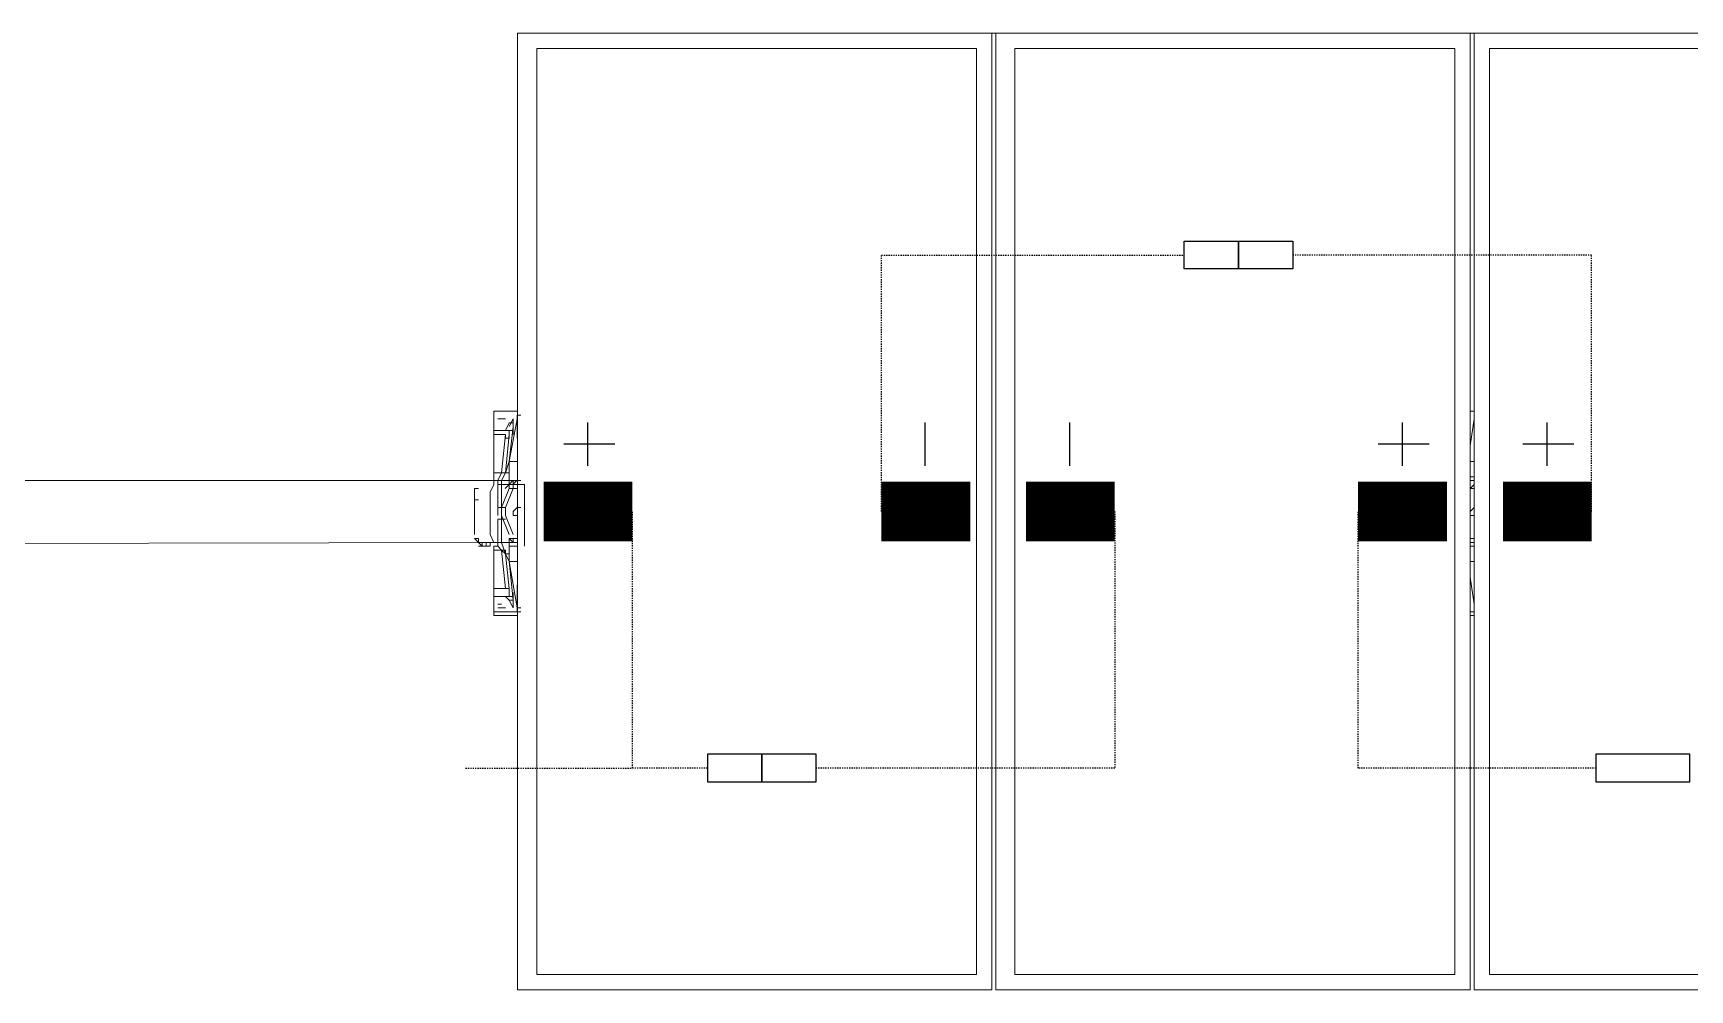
# Model space of a CAD drawing. Header units: feet. Extents: x -13743 to 68376, y -48 to 67763.
# Drawn here: x 2333.5 to 2472.6, y 2423.5 to 2503.8 of the extents above; entities that cross this region are included whole.
import ezdxf

# ---------------------------------------------------------------- set-up
doc = ezdxf.new("R2010")
doc.units = ezdxf.units.FT
doc.header["$MEASUREMENT"] = 0
doc.linetypes.add('HIDDEN', pattern=[0.375, 0.25, -0.125])
for name, color, linetype in [('E-HARN-COMP', 8, 'Continuous'), ('E-TRNK-CABL-NEG', 6, 'HIDDEN'), ('E-TRUNK-CABLE-POS', 6, 'HIDDEN'), ('Polarity-Text', 7, 'Continuous')]:
    doc.layers.add(name, color=color, linetype=linetype)

# ---------------------------------------------------------------- blocks, each defined once
blk = doc.blocks.new('A$C47dfd34d')
at = {"lineweight": 5}
for points in [[(0.92496, 0), (0.92496, 0.41332), (2.16158, 0.41332)], [(1.13995, 0.00667), (1.13995, 0.40665)], [(0.91648, 0.24999), (0.91481, 0.24999), (0.91481, 0.24166), (0.91981, 0.24166), (0.92148, 0.24499), (0.92314, 0.24499), (0.92314, 0.24332), (0.92314, 0.24666), (0.92148, 0.24332)], [(0.91981, 0.24666), (0.91814, 0.24666), (0.91648, 0.24666), (0.91814, 0.24666), (0.91648, 0.24666)], [(0.91981, 0.24166), (0.92314, 0.24166), (0.92314, 0.24332), (0.92148, 0.22832), (0.92481, 0.24666), (0.92481, 0.24499)], [(0.92481, 0.24666), (0.92481, 0.24832), (0.92481, 0.24666)], [(0.92481, 0.24832), (0.92648, 0.24832)], [(0.92481, 0.23832), (0.92481, 0.24666)], [(1.33661, 0.23499), (1.33828, 0.24666), (1.33828, 0.24332)], [(0.91481, 0.23999), (0.91481, 0.22332), (0.91814, 0.22332), (0.91981, 0.22332), (0.92148, 0.23999), (0.92148, 0.23832), (0.91981, 0.23832), (0.91981, 0.23999), (0.91481, 0.23999), (0.91481, 0.24166)], [(0.91981, 0.23999), (0.91814, 0.22332), (0.91981, 0.22332), (0.92148, 0.22832), (0.92148, 0.21832), (0.92314, 0.21832), (0.92148, 0.21832), (0.92314, 0.21832), (0.92148, 0.21832), (0.92148, 0.21666), (0.91814, 0.20832), (0.91648, 0.20832)], [(0.92148, 0.24166), (0.92148, 0.23832)], [(0.92314, 0.24166), (0.92314, 0.23999)], [(0.91814, 0.21999), (0.91814, 0.21832), (0.91648, 0.21832), (0.91648, 0.21999), (0.91481, 0.21999), (0.91481, 0.22332)], [(0.92481, 0.22832), (0.92148, 0.22832), (0.92148, 0.21832), (0.91814, 0.21832), (0.91814, 0.20832), (0.91814, 0.20499), (0.92148, 0.19666)], [(0.91981, 0.22332), (0.92148, 0.22332)], [(1.33661, 0.22832), (1.33828, 0.22832)], [(0.92473, 0.19333), (0.92306, 0.19333), (0.92139, 0.19333), (0.065, 0.19166), (0.00167, 0.19166), (0.00167, 0.21999), (0.065, 0.21999), (0.92306, 0.21999), (0.92139, 0.21832), (0.91973, 0.21666), (0.92139, 0.21832), (0.92306, 0.21832), (0.92473, 0.21999), (0.92639, 0.21999), (0.92473, 0.21999), (0.92306, 0.21999), (0.92139, 0.21832), (0.92306, 0.21832), (0.92473, 0.21832), (0.92806, 0.21832), (0.92806, 0.19166)], [(0.90648, 0.21666), (0.90648, 0.19666), (0.90648, 0.20166), (0.90648, 0.19999)], [(0.90814, 0.21666), (0.90648, 0.21666), (0.90648, 0.21166)], [(0.90981, 0.21999), (0.91148, 0.21999), (0.91314, 0.21999), (0.91148, 0.21999), (0.90814, 0.21999)], [(0.91314, 0.21999), (0.91481, 0.21999), (0.91481, 0.21832), (0.91314, 0.21499), (0.91314, 0.19666), (0.91481, 0.19333)], [(0.91648, 0.21832), (0.91648, 0.20832), (0.91648, 0.20499)], [(0.92481, 0.21666), (0.92314, 0.21666), (0.92148, 0.21666), (0.92314, 0.21666), (0.91981, 0.20832)], [(0.92314, 0.21666), (0.92314, 0.21999), (0.92481, 0.21999), (0.92148, 0.21999)], [(1.33828, 0.22166), (1.33661, 0.22166)], [(1.33661, 0.21999), (1.33828, 0.21999)], [(1.33828, 0.21666), (1.33661, 0.21666), (1.33828, 0.21832)], [(0.90814, 0.21166), (0.90648, 0.21166), (0.90648, 0.20166)], [(0.92314, 0.19666), (0.91981, 0.20499), (0.91981, 0.20832), (0.91814, 0.20832), (0.91814, 0.20333), (0.91981, 0.20333)], [(0.92481, 0.20499), (0.92314, 0.20499), (0.92314, 0.20666), (0.92481, 0.20832), (0.92648, 0.20832)], [(1.33661, 0.20666), (1.33828, 0.20832)], [(1.33828, 0.20499), (1.33661, 0.20499)], [(0.90814, 0.19499), (0.90648, 0.19499), (0.90814, 0.19333), (0.90981, 0.19166), (0.90981, 0.19333), (0.90814, 0.19333), (0.90814, 0.19499), (0.90648, 0.19499)], [(0.91314, 0.19333), (0.91148, 0.19333), (0.91148, 0.19166), (0.91314, 0.19166), (0.91148, 0.19166), (0.90814, 0.19166)], [(0.92148, 0.18833), (0.91981, 0.18833), (0.91814, 0.19333), (0.91648, 0.19333), (0.91648, 0.19166), (0.91648, 0.19333), (0.91481, 0.19333), (0.91148, 0.19333), (0.91314, 0.19333), (0.91148, 0.19333), (0.90981, 0.19333), (0.91148, 0.19333), (0.91314, 0.19333), (0.91314, 0.19166)], [(0.90981, 0.19333), (0.90981, 0.19333)], [(0.92481, 0.19333), (0.92314, 0.19333), (0.92148, 0.19333), (0.92148, 0.19499), (0.92314, 0.19499), (0.92148, 0.19499), (0.92148, 0.19333), (0.92148, 0.18499), (0.92481, 0.16499), (0.92481, 0.16333), (0.91481, 0.16333), (0.91481, 0.16166), (0.92481, 0.16166)], [(0.92481, 0.18499), (0.92148, 0.18499), (0.92148, 0.19333), (0.91814, 0.19333), (0.91981, 0.19333)], [(0.92148, 0.19333), (0.92148, 0.19499), (0.92314, 0.19333), (0.92314, 0.19499), (0.92148, 0.19499), (0.92481, 0.19499)], [(1.33661, 0.19499), (1.33828, 0.19499)], [(1.33828, 0.19333), (1.33661, 0.19333)], [(0.92148, 0.17333), (0.91981, 0.18833), (0.91814, 0.18999), (0.91648, 0.19166), (0.91481, 0.19166), (0.91481, 0.18999)], [(0.91648, 0.16333), (0.91481, 0.16333), (0.91481, 0.16999), (0.91981, 0.16999), (0.92148, 0.16833), (0.92314, 0.16499), (0.92314, 0.16833), (0.92148, 0.18499), (0.91981, 0.18833), (0.91981, 0.18999), (0.91814, 0.18999)], [(0.91981, 0.17333), (0.91814, 0.18999), (0.91481, 0.18999), (0.91481, 0.17333)], [(0.92481, 0.19166), (0.92148, 0.19166)], [(1.33661, 0.19166), (1.33828, 0.19166)], [(1.33828, 0.18499), (1.33661, 0.18499)], [(0.91481, 0.16999), (0.91481, 0.17333), (0.91981, 0.17333), (0.92148, 0.17333), (0.92148, 0.16999)], [(0.92481, 0.16499), (0.92481, 0.17499)], [(1.33828, 0.16999), (1.33828, 0.16666), (1.33661, 0.17833)], [(0.91648, 0.16666), (0.91814, 0.16666)], [(0.91814, 0.16499), (0.91648, 0.16499), (0.91814, 0.16499), (0.91981, 0.16499)], [(0.92314, 0.17166), (0.92314, 0.16999), (0.91981, 0.16999)], [(0.92314, 0.16999), (0.92314, 0.16833), (0.92148, 0.16833)], [(0.92481, 0.16666), (0.92481, 0.16333), (0.92648, 0.16333)], [(0.92648, 0.16499), (0.92481, 0.16499), (0.92481, 0.16333)], [(1.33828, 0.16666), (1.33828, 0.16666)], [(1.33661, 0.16333), (1.33828, 0.16333)], [(1.33661, 0.16166), (1.33828, 0.16166)]]:
    blk.add_lwpolyline(points, dxfattribs=at)
for points in [[(0.92496, 0.41332), (1.12995, 0.41332), (1.12995, 0), (0.92496, 0)], [(1.13162, 0.41332), (1.33661, 0.41332), (1.33661, 0), (1.13162, 0)], [(1.33828, 0), (1.54327, 0), (1.54327, 0.41332), (1.33828, 0.41332)], [(0.9333, 0.40665), (0.9333, 0.00667), (1.12329, 0.00667), (1.12329, 0.40665)], [(1.13995, 0.40665), (1.13995, 0.00667), (1.32995, 0.00667), (1.32995, 0.40665)], [(1.34495, 0.00667), (1.5366, 0.00667), (1.5366, 0.40665), (1.34495, 0.40665)], [(0.92481, 0.24999), (0.91481, 0.24999)], [(1.33828, 0.24999), (1.33661, 0.24999)], [(0.91814, 0.22332), (0.91981, 0.22332), (0.91814, 0.21999), (0.91648, 0.21999)], [(0.91314, 0.21999), (0.91148, 0.21999)], [(0.92148, 0.21666), (0.92148, 0.21832)], [(0.91648, 0.20333), (0.91648, 0.19333), (0.91814, 0.19333), (0.91814, 0.20333)]]:
    blk.add_lwpolyline(points, close=True, dxfattribs=at)

msp = doc.modelspace()

# ---------------------------------------------------------------- linework, layer by layer
at = {"layer": 'E-HARN-COMP'}
for points in [[(2434.71, 2486.39), (2434.71, 2484.06), (2430.14, 2484.06), (2430.14, 2486.39)], [(2439.27, 2486.39), (2439.27, 2484.06), (2434.71, 2484.06), (2434.71, 2486.39)], [(2394.68, 2440.99), (2394.68, 2443.31), (2390.12, 2443.31), (2390.12, 2440.99)], [(2399.25, 2440.99), (2399.25, 2443.31), (2394.68, 2443.31), (2394.68, 2440.99)], [(2472.6, 2440.99), (2472.6, 2443.31), (2464.71, 2443.31), (2464.71, 2440.99)]]:
    msp.add_lwpolyline(points, close=True, dxfattribs=at)
at = {"layer": 'E-HARN-COMP', "const_width": 5}
for points in [[(2383.83, 2463.69), (2376.37, 2463.69)], [(2404.73, 2463.69), (2412.18, 2463.69)], [(2424.32, 2463.69), (2416.86, 2463.69)], [(2444.75, 2463.69), (2452.21, 2463.69)], [(2464.35, 2463.69), (2456.9, 2463.69)]]:
    msp.add_lwpolyline(points, dxfattribs=at)
at = {"layer": 'E-TRNK-CABL-NEG', "ltscale": 0.1}
for points in [[(2404.73, 2463.69), (2404.73, 2485.22), (2430.15, 2485.22)], [(2424.32, 2463.69), (2424.32, 2442.15), (2399.25, 2442.15)]]:
    msp.add_lwpolyline(points, dxfattribs=at)
at = {"layer": 'E-TRUNK-CABLE-POS', "ltscale": 0.1}
for points in [[(2464.35, 2463.69), (2464.35, 2485.22), (2439.28, 2485.22)], [(2369.82, 2442.15), (2383.83, 2442.15), (2383.83, 2463.69)], [(2390.12, 2442.15), (2383.83, 2442.15), (2383.83, 2463.69)], [(2464.71, 2442.15), (2444.76, 2442.15), (2444.76, 2463.69)]]:
    msp.add_lwpolyline(points, dxfattribs=at)
at = {"layer": 'Polarity-Text'}
for p, q in [((2380.06, 2471.15), (2380.06, 2467.53)), ((2408.38, 2471.15), (2408.38, 2467.53)), ((2420.51, 2471.15), (2420.51, 2467.53)), ((2448.44, 2471.15), (2448.44, 2467.53)), ((2460.59, 2471.15), (2460.59, 2467.53)), ((2382.34, 2469.34), (2378.06, 2469.34)), ((2450.72, 2469.34), (2446.44, 2469.34)), ((2462.86, 2469.34), (2458.59, 2469.34))]:
    msp.add_line(p, q, dxfattribs=at)

# ---------------------------------------------------------------- block references
at = {"xscale": 194.318304, "yscale": 194.318304, "zscale": 194.318304}
msp.add_blockref('A$C47dfd34d', (2194.43, 2423.53), dxfattribs=at)

doc.saveas('drawing.dxf')
